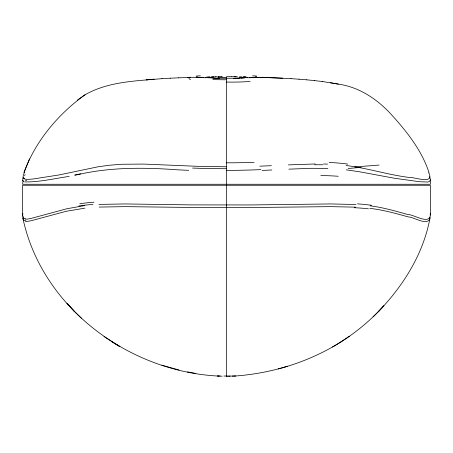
<?xml version="1.0" encoding="UTF-8"?>
<svg xmlns="http://www.w3.org/2000/svg" width="453" height="453" viewBox="0 0 453 453"><rect width="100%" height="100%" fill="white"/><g stroke="black" fill="none" stroke-linecap="round" stroke-linejoin="round"><path stroke-width="0.68" d="M25.459 218.737A149.071 19.79 -47.4 0 1 23.409 218.097L22.65 215.362L22.65 185.266L430.35 185.266L430.35 215.09C429.455 225.283 413.198 214.11 407.507 214.445C395.192 210.99 382.847 207.429 370.118 205.821M226.5 376.03L226.5 78.358M430.14 217.191C423.81 253.108 403.64 285.435 378.572 311.421L383.855 305.781C369.07 322.185 351.59 336.098 332.411 347.026M23.799 181.608C21.297 179.932 23.743 177.366 22.65 184.263L430.35 184.263L430.31 178.941L429.597 176.693M22.65 215.362L22.837 213.431M22.905 216.511L22.916 218.363L23.618 220.266A147.989 19.943 -47.5 0 0 25.917 220.69M22.673 179.105L23.284 176.953M23.058 176.098L24.275 172.678M430.333 179.898L429.699 181.251L427.96 182.015L419.767 181.744L394.002 178.171L360.107 171.88L346.268 169.83M430.033 218.697C426.749 226.092 414.093 217.004 408.159 216.891C395.526 213.34 382.825 209.818 369.75 208.352M29.513 158.89L24.003 172.536C35.357 141.183 58.103 114.252 84.904 94.853C108.193 81.466 135.991 80.974 162.072 78.658M24.417 172.434L24.705 171.93M373.062 316.828L378.572 311.426M77.321 100.164L85.062 94.762M340.99 341.89L349.308 336.313M340.979 341.89C309.246 361.958 272.349 373.329 234.982 376.041L231.783 376.177M278.278 368.923L287.542 366.301M74.932 175.322C108.612 167.044 143.488 167.31 177.853 169.835L188.742 170.334M69.201 176.398C54.434 178.51 39.536 182.214 24.598 181.913M190.583 77.423L202.197 77.282M84.569 205.6L66.812 208.765L31.274 218.38L27.401 219.144L25.147 219.082M247.264 77.774L264.076 77.486M84.938 208.148L66.183 211.285L31.534 220.634L27.633 221.398L25.357 221.319M262.417 77.423L250.803 77.282M146.376 79.824L153.912 79.201M146.172 79.836L154.082 79.196M234.982 376.041L235.418 375.99L233.895 375.967M215.475 76.755L211.738 76.976M215.577 76.75L216.885 76.665M263.991 77.491L264.048 77.486A37.576 1.008 0 0 0 262.281 77.214M161.925 78.663L170.322 78.199M247.683 77.576C233.584 78.511 219.416 78.499 205.317 77.576M288.861 169.162L311.653 168.301L327.898 168.42M240.124 78.193L233.567 78.363M288.363 164.892L315.345 163.969M271.845 169.994L262.106 170.43M170.203 78.205L178.822 77.82M271.398 165.685L259.762 166.172M98.924 204.411L125.073 203.946L191.081 204.892L250.894 204.949L330.775 203.941L355.962 204.507M99.218 207.072L125.232 206.642L191.132 207.451L250.854 207.508L330.599 206.642L355.662 207.157M209.682 76.902L206.647 77.027M178.725 77.825L189.796 77.446M187.48 77.514L188.969 77.469A37.576 1.019 0 0 1 190.645 77.214M231.353 76.687L234.671 76.631M233.352 375.984L232.236 376.001M231.234 76.687L226.5 76.716L226.5 78.176M230.141 376.216L228.448 376.233M208.425 77.237L211.172 77.214M251.925 77.463L253.504 77.463M231.273 376.007L227.468 376.03M213.686 76.959L211.381 76.976M241.619 76.976L239.314 76.959M199.496 77.463L201.075 77.463M226.743 376.03L223.895 376.03M226.279 376.239L227.649 376.239M218.329 76.631L221.647 76.687M226.5 166.789L197.751 166.325L143.641 164.077L121.806 164.263L109.666 165.209L98.284 166.755L58.969 174.954L33.346 178.963L28.42 179.399L25.255 179.212L23.601 178.42L23.018 176.851M274.235 77.825L265.345 77.514L282.819 78.205M219.433 78.363L212.876 78.193M244.575 77.237L239.869 77.197M200.101 77.565L205.736 77.769M222.327 76.699L221.772 76.687M220.022 375.984L217.582 375.967L217.944 376.035M222.1 376.2L218.012 376.041M323.533 164.009L327.57 164.116M263.051 77.44L265.486 77.514M243.725 76.931L246.313 77.027M243.295 76.902L245.82 77.004M274.291 77.825L291.092 78.663M236.115 76.665L237.423 76.75M291.007 78.658L299.11 79.207M299.008 79.196L306.851 79.836M218.244 376.058C128.907 371.522 42.01 307.763 22.916 218.363M306.732 79.83L314.835 80.628M314.688 80.617L322.808 81.585M346.069 165.521C367.298 168.057 387.762 174.756 408.974 177.417C413.697 176.727 435.129 185.277 428.719 172.667M428.997 172.536C422.02 151.126 407.904 132.967 393.034 116.438C378.77 100.221 360.135 87.169 338.346 84.116L330.48 82.718M322.644 81.568L338.346 84.116M187.434 371.868L195.849 373.419M179.026 369.999L161.834 365.146M111.823 341.766L119.847 346.602L104.014 336.539M74.247 311.245L67.01 303.368L74.247 311.234L81.359 318.159M430.169 213.454L430.35 215.09M78.839 205.985A141.823 33.805 10.3 0 1 92.944 204.428M79.79 203.788A140.606 35.43 10.9 0 1 94.02 202.197M354.286 207.717A139.92 30.572 -8.9 0 1 368.402 208.805M357.434 203.873A138.878 33.386 -10 0 1 371.551 205.305M245.028 77.723A37.576 2.741 -6.1 0 1 241.228 78.267M250.13 81.398A37.474 4.994 1.1 0 1 226.438 82.061M226.523 79.762A37.474 2.695 0 0 1 212.814 79.575M190.492 79.66A37.576 6.155 -0.9 0 1 188.924 78.154M200.436 77.61A37.565 2.826 5 0 1 200.141 77.565M196.126 76.919A37.576 1.019 0 0 1 197.502 76.868M254.071 162.417A147.174 19.779 0 0 1 226.2 162.82M226.76 168.72A151.07 22.067 0 0 1 192.604 168.069M260.854 169.632A149.218 24.139 -0.1 0 1 226.432 170.402M80.691 173.805A179.297 5.464 -13.4 0 1 74.711 174.966M26.755 180.498A186.908 19.071 -32.2 0 1 25.43 180.543M23.93 178.861A203.204 21.387 -33 0 1 24.224 178.137M379.036 165.062A224.433 9.366 -1.9 0 1 354.807 166.897M314.688 164.756A195 82.355 -14.8 0 1 322.83 164.773M329.121 162.48A165.843 73.131 -15.7 0 1 347.779 164.088M320.809 175.549A167.106 64.269 -12.3 0 1 338.227 176.274M361.149 167.316A226.772 7.701 -3.5 0 1 348.198 168.499M24.643 175.719A190.22 20.317 -35.8 0 1 25.079 174.699M255.186 76.874A37.576 1.008 0 0 1 256.743 76.925M252.632 75.844A35.198 6.263 -10.2 0 1 256.67 76.076M249.716 77.406A35.951 1.28 -2.2 0 1 249.184 77.44M196.33 76.076A35.198 6.263 10.2 0 1 200.368 75.844M203.816 77.44A35.951 1.28 2.2 0 1 203.284 77.406M199.445 77.554A35.963 0.447 -0.9 0 1 196.976 77.554M226.506 77.531A15.215 1.591 -0.9 0 1 218.408 77.412M234.439 76.761A14.587 3.477 -8.8 0 1 235.866 76.784M235.509 76.444A15.192 0.759 1.4 0 1 234.614 76.449M217.48 76.948A14.587 3.352 8.3 0 1 218.867 76.936"/></g></svg>
